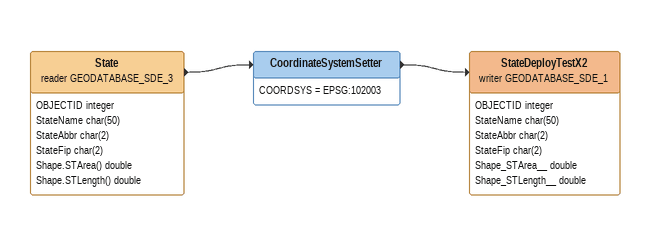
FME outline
State (reader GEODATABASE_SDE_3)
    attributes: OBJECTID integer, StateName char(50), StateAbbr char(2), StateFip char(2), Shape.STArea() double, Shape.STLength() double
    -> CoordinateSystemSetter
CoordinateSystemSetter
    COORDSYS = EPSG:102003
    -> StateDeployTestX2 (writer GEODATABASE_SDE_1)
StateDeployTestX2 (writer GEODATABASE_SDE_1)
    attributes: OBJECTID integer, StateName char(50), StateAbbr char(2), StateFip char(2), Shape_STArea__ double, Shape_STLength__ double
